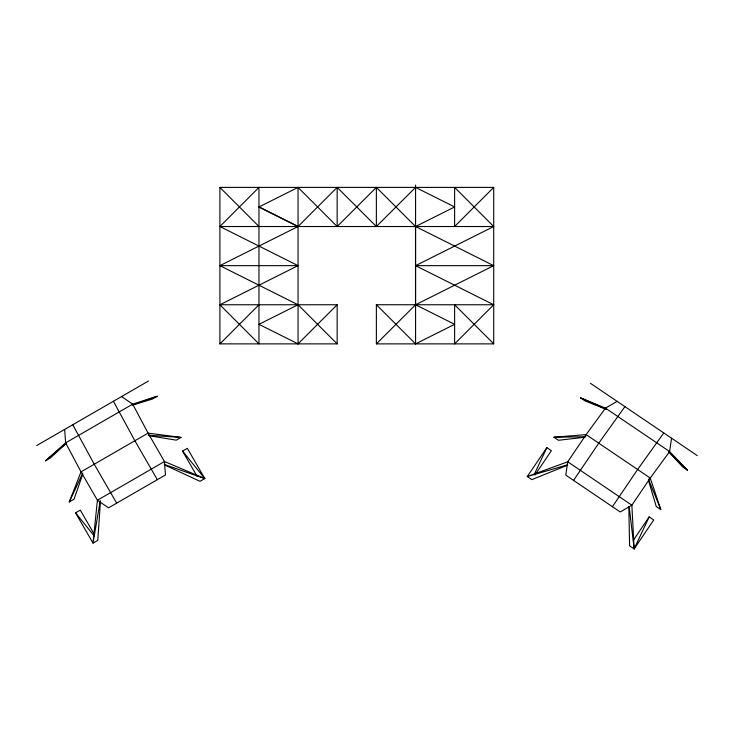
<?xml version="1.0" encoding="UTF-8"?>
<svg xmlns="http://www.w3.org/2000/svg" width="734" height="734" viewBox="0 0 734 734"><rect width="100%" height="100%" fill="white"/><g stroke="black" fill="none" stroke-linecap="round" stroke-linejoin="round"><path stroke-width="1.1" d="M100.411 501.79L97.769 540.362L93.016 543.105L75.565 512.864L80.309 510.121L94.392 534.508M671.555 438.207L669.601 451.557L650.251 478.045L631.864 505.203L620.202 511.965L565.786 475.127L567.74 461.787L586.127 434.629L605.477 408.141L617.147 401.37M100.264 500.616L93.016 543.105L97.411 500.249L81.015 471.852L65.638 442.868L64.647 429.418M82.731 474.311L74.024 499.203L69.262 501.955L81.015 471.852L148.075 433.133L181.032 437.418L176.279 440.161L149.332 435.739M69.262 501.955L82.795 473.081M534.242 474.467L546.848 447.639L551.39 450.713L534.976 474.962M629.166 506.46L634.148 548.913L649.159 516.91L653.728 520.002L634.148 548.913L629.579 545.821L628.836 506.478M546.848 447.639L527.278 476.559L531.811 479.632L567.666 465.154M573.566 480.394L598.751 443.18L624.918 406.636M612.422 506.708L637.617 469.494L663.784 432.95M633.369 540.224L649.159 516.91M219.906 226.522L258.964 187.399L258.964 343.879L219.906 304.766L298.05 265.653L219.906 226.522L493.707 226.522L454.621 187.399L454.621 226.522L493.707 187.399L219.906 187.399L219.906 343.879L337.154 343.879L337.154 304.748L219.906 304.766M258.964 206.951L298.05 226.522L258.964 206.97L298.05 187.399L337.154 226.522L376.368 187.399L415.572 226.522L454.64 206.96L415.572 187.399L376.368 226.522L337.154 187.399L298.05 226.522L219.906 265.653L298.05 304.766L337.154 343.879M219.906 343.879L258.983 304.766M298.05 304.766L258.964 324.327L298.05 343.879L337.154 304.748M493.707 226.522L415.572 265.653L493.707 304.766L454.621 343.879L454.621 304.766L493.707 343.806L493.707 187.399M493.707 304.766L376.368 304.738L376.368 343.879L415.572 304.766L493.707 265.653L415.572 226.522M66.335 443.327L50.288 458.034L45.499 460.796L65.638 442.868L132.698 404.15L157.278 396.259L152.516 399.012L132.606 405.067M45.499 460.796L66.271 443.208M36.7 445.556L148.479 381.019M197.198 476.449L182.555 451.089L187.335 448.327L204.795 478.568L200.015 481.33L164.297 464.815M376.368 304.748L415.572 343.879L454.64 324.318L415.572 304.766M132.68 404.893L157.278 396.259M567.566 464.833L527.278 476.559L567.74 461.787L631.864 505.203L634.148 548.913M584.659 437.253L558.473 440.29L553.913 437.207L586.127 434.629L650.251 478.045L660.793 509.57L656.242 506.488L648.452 480.32M553.913 437.207L585.796 436.776M219.906 265.653L298.05 265.653M415.572 265.653L493.707 265.653M376.368 343.879L493.707 343.879M148.24 435.225L181.032 437.418M164.425 464.512L204.795 478.568L182.555 451.089M606.44 409.388L585.136 400.957L580.557 397.856L605.477 408.141L669.601 451.557L687.437 470.219L682.886 467.136L668.738 451.869M204.795 478.568L164.471 461.53L148.075 433.133L132.698 404.15L121.55 396.571M580.557 397.856L605.458 408.856M590.42 383.286L697.3 455.64M668.922 451.86L687.437 470.219M219.906 187.399L258.964 226.522M75.565 512.864L94.191 535.93M113.421 401.259L134.873 440.758L157.333 479.678M72.776 424.729L94.227 464.227L116.688 503.139M648.434 479.109L660.793 509.57M415.572 185.087L415.572 343.879M415.517 226.522L415.517 304.738M376.368 187.399L376.368 226.522M337.154 187.399L337.154 226.522M298.05 187.399L298.05 343.879M164.471 461.53L97.411 500.249L108.559 507.836L165.462 474.981L164.471 461.53"/></g></svg>
